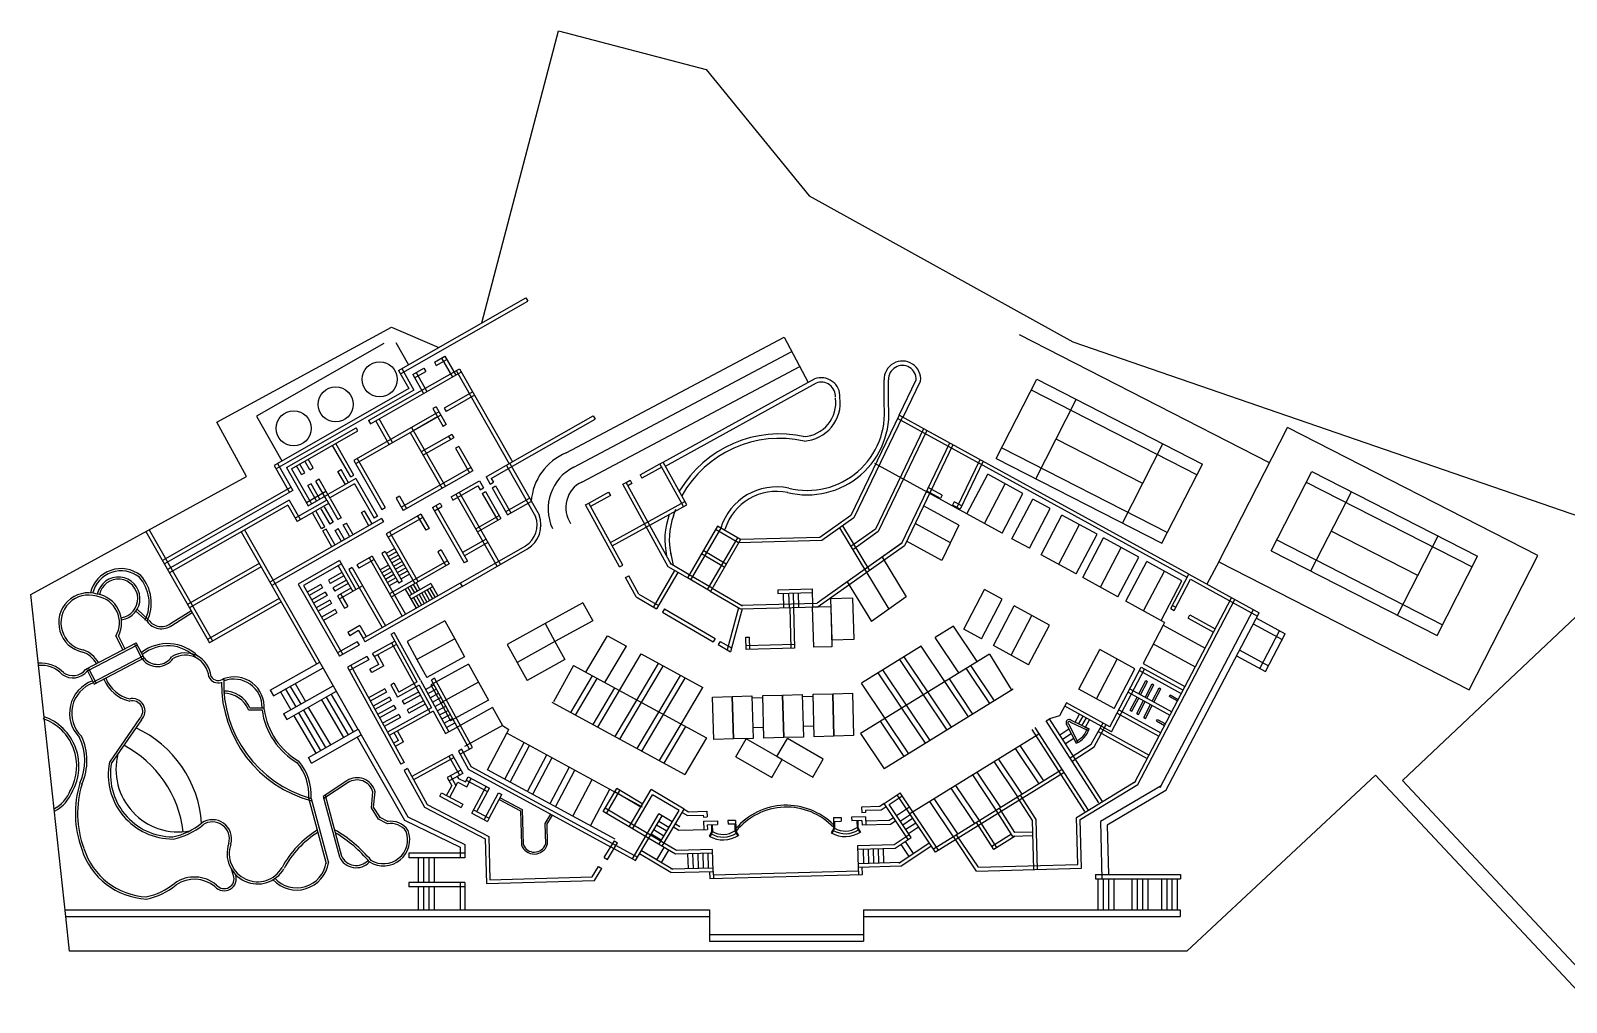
# Model space of a CAD drawing. Extents: x -2888 to 8486, y -2377 to 1555.
# Drawn here: x 1052 to 1744, y 801 to 1239 of the extents above; entities that cross this region are included whole.
import ezdxf

# ---------------------------------------------------------------- set-up
doc = ezdxf.new("R2010")
doc.units = 0
doc.layers.add('MIMIC_SIZE', color=7, linetype='CONTINUOUS')

msp = doc.modelspace()

# ---------------------------------------------------------------- linework, layer by layer
at = {"layer": 'MIMIC_SIZE', "color": 1}
for p, q in [((1254.89, 1107.372), (1289.46, 1239.071)), ((1289.46, 1239.071), (1356.05, 1221.592)), ((1356.05, 1221.592), (1402.466, 1164.664)), ((1402.466, 1164.664), (1521.19, 1098.804)), ((1217.334, 1085.954), (1274.738, 1118.691)), ((1218.178, 1084.473), (1275.583, 1117.21)), ((1274.738, 1118.691), (1275.583, 1117.21)), ((1135.526, 1062.618), (1214.181, 1105.543)), ((1214.181, 1105.543), (1235.467, 1096.295)), ((1292.977, 1048.796), (1391.187, 1100.924)), ((1391.187, 1100.924), (1401.973, 1080.602)), ((1609.879, 1044.334), (1497.147, 1101.983)), ((1210.78, 1098.114), (1153.309, 1065.338)), ((1216.172, 1098.648), (1221.92, 1088.569)), ((1296.353, 1042.435), (1394.563, 1094.563)), ((1521.19, 1098.804), (1800.326, 1002.652)), ((1203.823, 1063.401), (1244.82, 1086.781)), ((1218.815, 1086.798), (1224.313, 1077.156)), ((1223.786, 1084.18), (1228.831, 1087.057)), ((1228.831, 1087.057), (1229.676, 1085.577)), ((1233.496, 1089.718), (1238.237, 1092.422)), ((1233.496, 1089.718), (1234.34, 1088.237)), ((1234.34, 1088.237), (1239.082, 1090.941)), ((1236.757, 1091.577), (1241.644, 1083.008)), ((1238.237, 1092.422), (1243.125, 1083.852)), ((1244.82, 1086.781), (1268.765, 1044.796)), ((1299.939, 1035.679), (1398.149, 1087.807)), ((1204.668, 1061.92), (1245.665, 1085.301)), ((1217.334, 1085.954), (1221.988, 1077.792)), ((1223.786, 1084.18), (1228.673, 1075.611)), ((1224.63, 1082.7), (1229.676, 1085.577)), ((1225.267, 1085.025), (1230.154, 1076.455)), ((1243.34, 1085.937), (1267.284, 1043.951)), ((1336.659, 1044.676), (1404.819, 1082.167)), ((1337.623, 1042.923), (1405.783, 1080.415)), ((1436.204, 1070.324), (1436.204, 1081.708)), ((1438.193, 1070.528), (1438.202, 1081.775)), ((1442.925, 1065.859), (1450.667, 1081.696)), ((1444.721, 1064.981), (1452.633, 1081.163)), ((1486.721, 1046.298), (1504.983, 1082.009)), ((1504.983, 1082.009), (1579.686, 1043.807)), ((1221.988, 1077.792), (1161.323, 1043.195)), ((1224.313, 1077.156), (1162.168, 1041.715)), ((1250.783, 1076.326), (1237.936, 1069)), ((1251.627, 1074.846), (1238.781, 1067.52)), ((1502.509, 1077.171), (1577.212, 1038.969)), ((1504.546, 1037.183), (1522.808, 1072.894)), ((1235.59, 1067.342), (1197.179, 1045.437)), ((1236.435, 1065.862), (1198.023, 1043.956)), ((1234.276, 1069.646), (1232.796, 1068.802)), ((1232.796, 1068.802), (1237.401, 1060.726)), ((1234.276, 1069.646), (1238.882, 1061.571)), ((1237.936, 1069), (1238.781, 1067.52)), ((1442.919, 1065.846), (1421.209, 1020.634)), ((1455.471, 1058.957), (1442.919, 1065.846)), ((1148.892, 1038.127), (1135.526, 1062.618)), ((1153.309, 1065.338), (1164.805, 1045.181)), ((1166.859, 1042.32), (1198.195, 1060.191)), ((1199.039, 1058.71), (1198.195, 1060.191)), ((1203.823, 1063.401), (1204.668, 1061.92)), ((1213.189, 1052.605), (1207.089, 1063.301)), ((1214.669, 1053.449), (1208.569, 1064.145)), ((1223.263, 1060.312), (1238.459, 1033.667)), ((1234.954, 1065.017), (1223.785, 1058.647)), ((1238.882, 1061.571), (1237.401, 1060.726)), ((1238.882, 1061.571), (1237.401, 1060.726)), ((1269.968, 1045.482), (1305.072, 1065.501)), ((1270.812, 1044.001), (1305.917, 1064.021)), ((1305.072, 1065.501), (1305.917, 1064.021)), ((1444.429, 1065.121), (1422.531, 1019.516)), ((1453.961, 1059.683), (1432.251, 1014.47)), ((1455.471, 1058.957), (1433.573, 1013.353)), ((1572.727, 992.695), (1442.192, 1064.333)), ((1573.533, 994.164), (1455.471, 1058.957)), ((1587.078, 999.749), (1618.046, 1060.304)), ((1730.777, 1002.655), (1618.046, 1060.304)), ((1169.184, 1041.684), (1199.039, 1058.71)), ((1195.792, 1037.972), (1187.664, 1052.224)), ((1197.273, 1038.817), (1189.145, 1053.068)), ((1222.627, 1057.987), (1236.978, 1032.823)), ((1241.417, 1057.125), (1227.609, 1049.251)), ((1242.261, 1055.645), (1228.454, 1047.77)), ((1239.936, 1056.281), (1240.781, 1054.8)), ((1241.417, 1057.125), (1242.261, 1055.645)), ((1465.699, 1053.241), (1443.989, 1008.028)), ((1467.21, 1052.515), (1445.312, 1006.911)), ((1552.73, 1035.067), (1513.677, 1055.038)), ((1543.599, 1017.212), (1561.861, 1052.923)), ((1177.394, 1041.214), (1175.177, 1045.102)), ((1178.875, 1042.059), (1176.658, 1045.947)), ((1197.179, 1045.437), (1209.786, 1023.33)), ((1198.66, 1046.281), (1211.267, 1024.175)), ((1244.467, 1051.777), (1242.986, 1050.933)), ((1244.467, 1051.777), (1242.986, 1050.933)), ((1242.986, 1050.933), (1249.305, 1039.853)), ((1244.467, 1051.777), (1250.786, 1040.697)), ((1256.801, 1037.973), (1269.968, 1045.482)), ((1479.337, 1045.756), (1469.005, 1024.24)), ((1480.848, 1045.031), (1470.477, 1023.433)), ((1486.721, 1046.298), (1561.424, 1008.096)), ((1489.195, 1051.136), (1563.898, 1012.934)), ((1051.597, 985.029), (1148.892, 1038.127)), ((1161.323, 1043.195), (1168.282, 1030.993)), ((1162.804, 1044.04), (1169.763, 1031.837)), ((1166.859, 1042.32), (1176.71, 1025.047)), ((1169.184, 1041.684), (1178.19, 1025.892)), ((1173.614, 1039.058), (1171.397, 1042.946)), ((1175.095, 1039.903), (1172.878, 1043.791)), ((1173.614, 1039.058), (1175.095, 1039.903)), ((1177.394, 1041.214), (1178.875, 1042.059)), ((1190.004, 1040.487), (1191.485, 1041.331)), ((1193.386, 1034.558), (1190.004, 1040.487)), ((1194.866, 1035.402), (1191.485, 1041.331)), ((1195.792, 1037.972), (1197.273, 1038.817)), ((1249.941, 1042.178), (1218.656, 1024.336)), ((1250.786, 1040.697), (1219.501, 1022.855)), ((1259.126, 1037.337), (1270.812, 1044.001)), ((1265.968, 1043.2), (1279.127, 1020.126)), ((1267.448, 1044.045), (1280.673, 1020.856)), ((1326.267, 1038.96), (1335.19, 1043.868)), ((1326.267, 1038.96), (1327.075, 1037.491)), ((1335.998, 1042.4), (1327.075, 1037.491)), ((1335.19, 1043.868), (1336.659, 1044.676)), ((1345.769, 1024.635), (1335.19, 1043.868)), ((1347.238, 1025.443), (1336.659, 1044.676)), ((1489.324, 1012.63), (1432.026, 1044.075)), ((1473.498, 1021.315), (1482.871, 1039.192)), ((1498.697, 1030.506), (1482.871, 1039.192)), ((1561.424, 1008.096), (1579.686, 1043.807)), ((1610.672, 1004.756), (1628.934, 1040.467)), ((1628.934, 1040.467), (1703.638, 1002.265)), ((1168.919, 1033.318), (1110.987, 1000.28)), ((1169.763, 1031.837), (1111.831, 998.799)), ((1175.865, 1026.528), (1184.657, 1031.542)), ((1177.925, 1034.94), (1176.444, 1034.096)), ((1180.403, 1027.154), (1176.444, 1034.096)), ((1181.884, 1027.998), (1177.925, 1034.94)), ((1181.542, 1037.003), (1180.062, 1036.159)), ((1185.018, 1027.467), (1180.062, 1036.159)), ((1186.499, 1028.312), (1181.542, 1037.003)), ((1198.151, 1037.276), (1185.501, 1030.061)), ((1197.515, 1034.951), (1186.346, 1028.581)), ((1197.515, 1034.951), (1206.355, 1019.45)), ((1198.151, 1037.276), (1207.835, 1020.295)), ((1241.022, 1028.974), (1253.796, 1036.259)), ((1241.866, 1027.493), (1253.16, 1033.934)), ((1253.16, 1033.934), (1254.127, 1032.24)), ((1253.796, 1036.259), (1255.607, 1033.084)), ((1254.127, 1032.24), (1255.607, 1033.084)), ((1255.11, 1030.516), (1256.59, 1031.36)), ((1256.59, 1031.36), (1263.525, 1019.201)), ((1256.801, 1037.973), (1258.612, 1034.798)), ((1258.612, 1034.798), (1260.093, 1035.642)), ((1259.126, 1037.337), (1260.093, 1035.642)), ((1259.595, 1033.074), (1261.076, 1033.918)), ((1259.595, 1033.074), (1266.53, 1020.915)), ((1261.076, 1033.918), (1268.01, 1021.759)), ((1303.089, 1026.211), (1312.012, 1031.119)), ((1312.012, 1031.119), (1312.82, 1029.65)), ((1318.469, 1034.67), (1319.937, 1035.478)), ((1338.912, 997.504), (1318.469, 1034.67)), ((1319.937, 1035.478), (1321.737, 1036.468)), ((1340.38, 998.312), (1319.937, 1035.478)), ((1322.544, 1034.999), (1320.745, 1034.01)), ((1321.737, 1036.468), (1322.544, 1034.999)), ((1461.558, 1028.328), (1455.368, 1031.725)), ((1462.284, 1029.841), (1456.094, 1033.238)), ((1481.411, 1016.972), (1490.784, 1034.849)), ((1626.46, 1035.629), (1701.164, 997.427)), ((1628.498, 995.64), (1646.759, 1031.351)), ((1168.085, 1027.596), (1113.245, 996.321)), ((1167.448, 1025.271), (1114.089, 994.841)), ((1167.448, 1025.271), (1171.66, 1017.887)), ((1168.085, 1027.596), (1173.14, 1018.731)), ((1185.018, 1027.467), (1170.815, 1019.367)), ((1185.863, 1025.987), (1171.66, 1017.887)), ((1176.71, 1025.047), (1185.501, 1030.061)), ((1183.879, 1024.499), (1187.838, 1017.558)), ((1185.018, 1027.467), (1189.975, 1018.776)), ((1186.499, 1028.312), (1191.456, 1019.62)), ((1217.761, 1029.347), (1216.28, 1028.503)), ((1217.761, 1029.347), (1216.28, 1028.503)), ((1216.28, 1028.503), (1219.501, 1022.855)), ((1217.761, 1029.347), (1220.981, 1023.7)), ((1232.685, 1024.22), (1236.07, 1026.15)), ((1232.685, 1024.22), (1246.917, 999.265)), ((1233.53, 1022.739), (1236.915, 1024.669)), ((1234.166, 1025.064), (1248.397, 1000.11)), ((1236.07, 1026.15), (1236.915, 1024.669)), ((1241.022, 1028.974), (1241.866, 1027.493)), ((1243.243, 1030.241), (1261.801, 997.7)), ((1244.724, 1031.085), (1263.282, 998.545)), ((1255.11, 1030.516), (1262.044, 1018.357)), ((1265.685, 1022.395), (1276.332, 1028.467)), ((1266.53, 1020.915), (1277.177, 1026.987)), ((1301.621, 1025.403), (1303.089, 1026.211)), ((1316.991, 997.46), (1301.621, 1025.403)), ((1318.459, 998.267), (1303.089, 1026.211)), ((1312.82, 1029.65), (1303.897, 1024.742)), ((1312.86, 1008.446), (1346.43, 1026.911)), ((1313.668, 1006.978), (1347.238, 1025.443)), ((1469.925, 1016.257), (1453.997, 1024.999)), ((1462.284, 1029.841), (1461.558, 1028.328)), ((1467.736, 1026.849), (1467.01, 1025.336)), ((1470.477, 1023.433), (1467.01, 1025.336)), ((1471.203, 1024.946), (1467.736, 1026.849)), ((1489.324, 1012.63), (1498.697, 1030.506)), ((1493.81, 1010.168), (1503.183, 1028.044)), ((1511.096, 1023.702), (1503.183, 1028.044)), ((1209.686, 1019.22), (1159.368, 990.524)), ((1210.53, 1017.74), (1160.212, 989.044)), ((1182.664, 1014.607), (1178.705, 1021.548)), ((1184.145, 1015.451), (1180.186, 1022.393)), ((1182.399, 1023.655), (1186.358, 1016.713)), ((1187.838, 1017.558), (1186.358, 1016.713)), ((1191.456, 1019.62), (1189.975, 1018.776)), ((1200.605, 1021.899), (1202.085, 1022.743)), ((1203.986, 1015.97), (1200.605, 1021.899)), ((1205.467, 1016.814), (1202.085, 1022.743)), ((1207.835, 1020.295), (1206.355, 1019.45)), ((1209.686, 1019.22), (1210.53, 1017.74)), ((1209.786, 1023.33), (1211.267, 1024.175)), ((1227.427, 1021.221), (1211.86, 1012.343)), ((1228.271, 1019.74), (1212.704, 1010.862)), ((1225.946, 1020.376), (1229.621, 1013.934)), ((1227.427, 1021.221), (1231.101, 1014.778)), ((1252.127, 1014.663), (1262.68, 1020.682)), ((1252.972, 1013.183), (1263.525, 1019.201)), ((1341.271, 1020.444), (1342.355, 1023.429)), ((1421.209, 1020.634), (1407.217, 1010.744)), ((1422.531, 1019.516), (1408.184, 1009.376)), ((1501.723, 1005.825), (1511.096, 1023.702)), ((1506.949, 1002.957), (1516.323, 1020.833)), ((1532.149, 1012.148), (1516.323, 1020.833)), ((1103.523, 1013.367), (1132.097, 963.264)), ((1105.02, 1014.184), (1133.578, 964.108)), ((1146.398, 1013.266), (1180.331, 953.766)), ((1147.879, 1014.111), (1199.241, 924.049)), ((1184.145, 1015.451), (1182.664, 1014.607)), ((1184.689, 1014.497), (1183.208, 1013.652)), ((1187.31, 1006.459), (1183.208, 1013.652)), ((1188.791, 1007.304), (1184.689, 1014.497)), ((1188.739, 1013.894), (1190.219, 1014.738)), ((1191.588, 1008.899), (1188.739, 1013.894)), ((1193.068, 1009.743), (1190.219, 1014.738)), ((1192.473, 1016.37), (1193.953, 1017.214)), ((1195.321, 1011.375), (1192.473, 1016.37)), ((1196.802, 1012.219), (1193.953, 1017.214)), ((1211.86, 1012.343), (1224.657, 989.903)), ((1213.34, 1013.187), (1226.138, 990.747)), ((1231.101, 1014.778), (1229.621, 1013.934)), ((1281.519, 1015.932), (1281.549, 1015.88)), ((1361.114, 1015.807), (1347.524, 992.486)), ((1362.562, 1014.964), (1348.972, 991.642)), ((1370.047, 1010.602), (1356.457, 987.28)), ((1370.603, 1008.338), (1360.27, 1014.359)), ((1371.495, 1009.758), (1361.114, 1015.807)), ((1407.217, 1010.744), (1371.495, 1009.758)), ((1416.023, 1015.057), (1428.291, 994.88)), ((1417.455, 1015.928), (1429.663, 995.85)), ((1432.251, 1014.47), (1421.15, 1006.624)), ((1433.573, 1013.353), (1422.023, 1005.189)), ((1466.092, 1008.274), (1450.164, 1017.016)), ((1469.925, 1016.257), (1462.258, 1000.291)), ((1514.862, 998.614), (1524.236, 1016.491)), ((1522.775, 994.271), (1532.149, 1012.148)), ((1525.724, 992.653), (1535.097, 1010.53)), ((1550.923, 1001.844), (1535.097, 1010.53)), ((1676.681, 993.525), (1637.628, 1013.496)), ((1667.55, 975.669), (1685.812, 1011.38)), ((1211.304, 1004.332), (1209.823, 1003.487)), ((1209.823, 1003.487), (1217.448, 990.118)), ((1211.304, 1004.332), (1218.928, 990.963)), ((1215.656, 1005.687), (1211.789, 1003.482)), ((1216.479, 1004.244), (1212.612, 1002.038)), ((1236.598, 1005.14), (1235.117, 1004.296)), ((1235.117, 1004.296), (1238.744, 997.936)), ((1236.598, 1005.14), (1240.225, 998.781)), ((1245.14, 990.161), (1274.68, 1007.007)), ((1245.985, 988.68), (1275.554, 1005.544)), ((1256.782, 1009.942), (1246.224, 1003.921)), ((1257.626, 1008.461), (1247.068, 1002.44)), ((1339.878, 1004.031), (1341.188, 998.117)), ((1365.067, 998.728), (1354.686, 1004.777)), ((1371.495, 1009.758), (1357.905, 986.437)), ((1408.184, 1009.376), (1370.603, 1008.338)), ((1444.344, 1008.279), (1405.976, 981.159)), ((1445.312, 1006.911), (1406.529, 979.498)), ((1443.989, 1008.028), (1428.79, 997.285)), ((1462.258, 1000.291), (1446.33, 1009.032)), ((1501.723, 1005.825), (1493.81, 1010.168)), ((1533.637, 988.31), (1543.01, 1006.187)), ((1610.672, 1004.756), (1685.376, 966.554)), ((1613.146, 1009.594), (1687.85, 971.392)), ((1154.559, 998.957), (1122.25, 980.531)), ((1155.404, 997.476), (1123.094, 979.05)), ((1190.75, 1000.304), (1172.194, 989.721)), ((1191.594, 998.824), (1174.519, 989.085)), ((1190.114, 997.979), (1196.7, 986.43)), ((1190.75, 1000.304), (1198.181, 987.275)), ((1196.495, 997.161), (1195.014, 996.316)), ((1196.495, 997.161), (1211.446, 970.945)), ((1205.544, 1002.322), (1198.601, 998.362)), ((1198.601, 998.362), (1199.445, 996.881)), ((1206.389, 1000.841), (1199.445, 996.881)), ((1204.064, 1001.477), (1219.015, 975.261)), ((1205.544, 1002.322), (1220.495, 976.106)), ((1212.778, 998.307), (1209.047, 996.18)), ((1213.601, 996.864), (1209.87, 994.736)), ((1239.38, 1000.261), (1213.254, 985.362)), ((1217.302, 1002.8), (1213.435, 1000.595)), ((1240.225, 998.781), (1214.099, 983.881)), ((1218.125, 1001.357), (1214.258, 999.152)), ((1218.948, 999.913), (1215.081, 997.708)), ((1219.772, 998.47), (1215.905, 996.265)), ((1220.595, 997.026), (1216.728, 994.821)), ((1248.397, 1000.11), (1246.917, 999.265)), ((1316.991, 997.46), (1318.459, 998.267)), ((1347.524, 992.486), (1338.912, 997.504)), ((1348.368, 993.934), (1339.756, 998.952)), ((1364.175, 997.308), (1353.843, 1003.329)), ((1435.308, 1001.892), (1446.198, 983.982)), ((1522.775, 994.271), (1506.949, 1002.957)), ((1541.55, 983.968), (1550.923, 1001.844)), ((1545.197, 981.966), (1554.57, 999.843)), ((1570.396, 991.157), (1554.57, 999.843)), ((1587.078, 999.749), (1581.588, 989.744)), ((1587.078, 999.749), (1699.81, 942.1)), ((1776.573, 1002.129), (1669.77, 901.164)), ((1685.376, 966.554), (1703.638, 1002.265)), ((1699.81, 942.1), (1730.777, 1002.655)), ((1172.194, 989.721), (1190.751, 957.181)), ((1191.832, 994.967), (1185.767, 991.508)), ((1185.767, 991.508), (1186.611, 990.028)), ((1192.676, 993.487), (1186.611, 990.028)), ((1193.838, 991.449), (1187.773, 987.99)), ((1194.682, 989.968), (1188.618, 986.51)), ((1195.014, 996.316), (1209.965, 970.101)), ((1245.14, 990.161), (1201.349, 965.187)), ((1214.424, 995.42), (1210.694, 993.293)), ((1215.247, 993.977), (1211.517, 991.849)), ((1216.07, 992.533), (1212.34, 990.406)), ((1216.894, 991.09), (1213.163, 988.962)), ((1218.928, 990.963), (1217.448, 990.118)), ((1221.418, 995.583), (1217.551, 993.378)), ((1222.241, 994.139), (1218.374, 991.934)), ((1231.882, 989.93), (1222.112, 984.358)), ((1225.235, 990.232), (1226.997, 987.144)), ((1231.882, 989.93), (1235.036, 984.399)), ((1245.14, 990.161), (1245.985, 988.68)), ((1319.625, 992.671), (1321.093, 993.479)), ((1324.383, 984.02), (1319.625, 992.671)), ((1325.628, 985.234), (1321.093, 993.479)), ((1341.77, 995.839), (1332.221, 979.452)), ((1343.218, 994.995), (1333.669, 978.609)), ((1357.857, 986.465), (1347.524, 992.486)), ((1358.749, 987.885), (1348.368, 993.934)), ((1419.606, 990.794), (1430.497, 972.883)), ((1427.457, 996.343), (1438.347, 978.433)), ((1541.55, 983.968), (1525.724, 992.653)), ((1553.11, 977.623), (1562.483, 995.5)), ((1561.023, 973.281), (1570.396, 991.157)), ((1565.396, 978.645), (1573.533, 994.164)), ((1566.865, 977.838), (1574.224, 991.873)), ((1573.533, 994.164), (1605.195, 976.788)), ((1574.224, 991.873), (1604.416, 975.303)), ((1067.433, 839.882), (1051.597, 985.029)), ((1163.562, 983.17), (1131.253, 964.744)), ((1174.519, 989.085), (1192.232, 958.025)), ((1182.301, 989.532), (1176.236, 986.073)), ((1183.145, 988.051), (1177.081, 984.593)), ((1184.307, 986.014), (1178.243, 982.555)), ((1185.152, 984.533), (1179.087, 981.074)), ((1182.301, 989.532), (1183.145, 988.051)), ((1184.307, 986.014), (1185.152, 984.533)), ((1187.773, 987.99), (1188.618, 986.51)), ((1195.856, 987.911), (1189.791, 984.452)), ((1189.791, 984.452), (1192.997, 978.83)), ((1201.156, 988.972), (1190.635, 982.972)), ((1191.272, 985.297), (1194.478, 979.674)), ((1245.985, 988.68), (1202.193, 963.706)), ((1220.35, 987.446), (1225.266, 978.827)), ((1221.571, 988.143), (1223.333, 985.054)), ((1222.793, 988.839), (1224.554, 985.751)), ((1232.726, 988.449), (1222.956, 982.877)), ((1224.014, 989.536), (1225.775, 986.447)), ((1224.177, 983.574), (1226.487, 979.523)), ((1225.399, 984.27), (1227.709, 980.22)), ((1226.62, 984.967), (1228.93, 980.916)), ((1227.841, 985.663), (1230.151, 981.613)), ((1229.063, 986.36), (1231.372, 982.309)), ((1230.284, 987.056), (1232.594, 983.006)), ((1231.505, 987.753), (1233.815, 983.702)), ((1324.383, 984.02), (1333.669, 978.609)), ((1325.628, 985.234), (1334.513, 980.057)), ((1357.857, 986.465), (1371.474, 978.53)), ((1358.701, 987.913), (1372.317, 979.978)), ((1388.293, 987.153), (1403.762, 987.58)), ((1388.293, 987.153), (1388.34, 985.478)), ((1388.34, 985.478), (1403.809, 985.905)), ((1390.675, 985.542), (1390.854, 979.065)), ((1393.151, 985.611), (1393.33, 979.133)), ((1395.151, 985.666), (1395.33, 979.188)), ((1397.389, 985.728), (1397.568, 979.25)), ((1403.762, 987.58), (1403.987, 979.427)), ((1446.198, 983.982), (1430.497, 972.883)), ((1472.134, 969.322), (1481.507, 987.199)), ((1480.047, 964.979), (1489.42, 982.856)), ((1489.42, 982.856), (1481.507, 987.199)), ((1549.048, 900.19), (1592.768, 983.572)), ((1550.533, 899.411), (1594.252, 982.793)), ((1099.035, 977.544), (1104.005, 972.933)), ((1099.715, 978.277), (1104.685, 973.666)), ((1114.599, 971.952), (1123.803, 977.722)), ((1115.131, 971.104), (1124.335, 976.875)), ((1164.406, 981.69), (1132.097, 963.264)), ((1186.325, 982.476), (1180.26, 979.017)), ((1187.17, 980.995), (1181.105, 977.536)), ((1188.757, 978.212), (1182.692, 974.753)), ((1189.601, 976.731), (1183.536, 973.272)), ((1186.325, 982.476), (1187.17, 980.995)), ((1188.757, 978.212), (1189.601, 976.731)), ((1192.997, 978.83), (1194.478, 979.674)), ((1300.424, 981.231), (1283.393, 971.879)), ((1300.424, 981.231), (1304.875, 973.125)), ((1337.149, 978.52), (1336.305, 977.072)), ((1336.305, 977.072), (1359.175, 963.746)), ((1337.149, 978.52), (1360.019, 965.194)), ((1370.559, 979.063), (1365.411, 960.112)), ((1372.177, 978.624), (1366.911, 959.238)), ((1371.427, 980.205), (1405.976, 981.159)), ((1371.474, 978.53), (1406.529, 979.498)), ((1393.654, 979.142), (1394.162, 960.758)), ((1395.33, 979.188), (1395.837, 960.804)), ((1485.475, 962), (1494.848, 979.877)), ((1510.674, 971.192), (1494.848, 979.877)), ((1562.561, 972.437), (1545.197, 981.966)), ((1560.606, 898.065), (1602.623, 978.199)), ((1563.204, 896.703), (1605.195, 976.788)), ((1565.396, 978.645), (1566.865, 977.838)), ((1566.174, 980.129), (1567.644, 979.323)), ((1573.183, 974.371), (1573.961, 975.856)), ((1573.961, 975.856), (1585.452, 969.55)), ((1199.967, 971.05), (1194.497, 967.93)), ((1199.967, 971.05), (1202.83, 966.031)), ((1238.211, 973.216), (1221.181, 963.863)), ((1238.211, 973.216), (1242.663, 965.109)), ((1283.393, 971.879), (1266.363, 962.527)), ((1283.393, 971.879), (1287.845, 963.773)), ((1283.393, 971.879), (1287.845, 963.773)), ((1304.875, 973.125), (1287.845, 963.773)), ((1467.516, 970.73), (1459.26, 965.631)), ((1478.17, 954.825), (1467.516, 970.73)), ((1480.047, 964.979), (1472.134, 969.322)), ((1493.388, 957.658), (1502.761, 975.534)), ((1501.301, 953.315), (1510.674, 971.192)), ((1561.93, 971.209), (1552.875, 953.94)), ((1562.561, 972.437), (1561.93, 971.209)), ((1561.93, 971.209), (1580.843, 960.829)), ((1573.183, 974.371), (1584.645, 968.08)), ((1602.544, 971.853), (1615.627, 964.674)), ((1603.955, 974.425), (1616.989, 967.272)), ((1076.665, 951.451), (1099.187, 963.243)), ((1077.129, 950.565), (1099.651, 962.357)), ((1089.973, 966.294), (1093.088, 960.05)), ((1091.101, 966.273), (1093.974, 960.514)), ((1101.85, 956.001), (1098.302, 962.779)), ((1102.736, 956.465), (1099.187, 963.243)), ((1198.772, 963.717), (1189.907, 958.662)), ((1199.616, 962.237), (1190.751, 957.181)), ((1194.497, 967.93), (1195.341, 966.449)), ((1199.331, 968.725), (1195.341, 966.449)), ((1198.772, 963.717), (1199.616, 962.237)), ((1199.331, 968.725), (1201.349, 965.187)), ((1201.349, 965.187), (1202.193, 963.706)), ((1215.708, 963.988), (1205.69, 958.486)), ((1216.515, 962.519), (1206.497, 957.017)), ((1213.978, 967.139), (1215.447, 967.946)), ((1225.802, 945.606), (1213.978, 967.139)), ((1214.239, 963.181), (1231.57, 931.622)), ((1227.271, 946.413), (1215.447, 967.946)), ((1221.181, 963.863), (1225.633, 955.757)), ((1242.663, 965.109), (1225.633, 955.757)), ((1242.663, 965.109), (1247.115, 957.002)), ((1266.363, 962.527), (1270.815, 954.421)), ((1287.845, 963.773), (1270.815, 954.421)), ((1287.845, 963.773), (1292.297, 955.666)), ((1301.788, 949.957), (1311.548, 966.425)), ((1311.548, 966.425), (1320.073, 961.789)), ((1360.019, 965.194), (1359.175, 963.746)), ((1362.277, 963.878), (1361.433, 962.43)), ((1361.433, 962.43), (1366.911, 959.238)), ((1362.277, 963.878), (1367.366, 960.913)), ((1373.826, 965.816), (1375.501, 965.862)), ((1373.981, 960.201), (1373.826, 965.816)), ((1395.791, 962.479), (1373.935, 961.876)), ((1375.656, 960.247), (1375.501, 965.862)), ((1469.913, 949.727), (1459.26, 965.631)), ((1501.301, 953.315), (1485.475, 962)), ((1557.502, 962.763), (1576.415, 952.383)), ((1605.498, 951.672), (1614.417, 968.683)), ((1608.07, 950.261), (1616.989, 967.272)), ((1079.75, 945.559), (1102.272, 957.351)), ((1080.214, 944.673), (1102.736, 956.465)), ((1203.134, 957.082), (1194.338, 952.252)), ((1203.94, 955.613), (1195.145, 950.783)), ((1203.134, 957.082), (1203.94, 955.613)), ((1206.497, 957.017), (1205.69, 958.486)), ((1208.425, 953.507), (1206.497, 957.017)), ((1210.701, 952.845), (1207.966, 957.824)), ((1225.633, 955.757), (1230.084, 947.65)), ((1247.115, 957.002), (1230.084, 947.65)), ((1292.297, 955.666), (1275.267, 946.314)), ((1310.312, 945.322), (1320.073, 961.789)), ((1316.874, 941.754), (1326.634, 958.222)), ((1326.634, 958.222), (1354.463, 943.09)), ((1395.837, 960.804), (1373.981, 960.201)), ((1483.633, 958.199), (1425.52, 922.312)), ((1452.905, 961.707), (1425.954, 945.063)), ((1453.898, 939.837), (1443.245, 955.741)), ((1455.928, 941.09), (1445.274, 956.994)), ((1463.559, 945.803), (1452.905, 961.707)), ((1483.633, 958.199), (1493.468, 942.273)), ((1523.979, 942.337), (1533.352, 960.214)), ((1531.892, 937.994), (1541.265, 955.871)), ((1549.178, 951.528), (1533.352, 960.214)), ((1595.036, 957.414), (1608.07, 950.261)), ((1596.447, 959.985), (1609.432, 952.859)), ((1076.352, 951.195), (1076.665, 951.451)), ((1076.665, 951.451), (1080.214, 944.673)), ((1077.551, 951.915), (1081.1, 945.137)), ((1159.508, 941.848), (1181.835, 954.57)), ((1160.968, 939.284), (1183.329, 952.025)), ((1194.338, 952.252), (1218.359, 908.51)), ((1195.807, 953.059), (1219.828, 909.316)), ((1208.425, 953.507), (1204.466, 951.333)), ((1205.273, 949.864), (1204.466, 951.333)), ((1210.701, 952.845), (1205.273, 949.864)), ((1248.966, 953.632), (1231.936, 944.279)), ((1248.966, 953.632), (1253.417, 945.525)), ((1270.815, 954.421), (1275.267, 946.314)), ((1296.146, 953.024), (1287.204, 936.579)), ((1295.044, 931.849), (1304.804, 948.317)), ((1296.146, 953.024), (1356.15, 920.398)), ((1324.753, 937.47), (1334.513, 953.937)), ((1326.849, 936.33), (1336.609, 952.798)), ((1334.728, 932.046), (1344.488, 948.514)), ((1444.238, 933.871), (1433.584, 949.776)), ((1446.268, 935.125), (1435.614, 951.029)), ((1483.873, 935.864), (1473.219, 951.768)), ((1485.902, 937.117), (1475.248, 953.022)), ((1537.979, 925.461), (1552.023, 952.245)), ((1538.67, 923.17), (1553.492, 951.439)), ((1539.805, 933.651), (1549.178, 951.528)), ((1551.244, 950.761), (1570.13, 940.396)), ((1552.023, 952.245), (1570.936, 941.865)), ((1552.875, 953.94), (1571.788, 943.56)), ((1159.508, 941.848), (1160.968, 939.284)), ((1165.571, 931.207), (1187.898, 943.929)), ((1166.378, 942.366), (1171.092, 934.353)), ((1167.031, 928.643), (1189.166, 941.255)), ((1168.574, 943.618), (1173.289, 935.605)), ((1170.771, 944.869), (1175.485, 936.856)), ((1211.165, 942.458), (1203.838, 938.434)), ((1211.165, 942.458), (1211.971, 940.989)), ((1213.827, 944.372), (1215.296, 945.179)), ((1213.827, 944.372), (1216.888, 938.799)), ((1215.296, 945.179), (1217.55, 941.074)), ((1226.609, 944.137), (1216.888, 938.799)), ((1225.802, 945.606), (1217.55, 941.074)), ((1226.609, 944.137), (1232.232, 933.897)), ((1227.271, 946.413), (1234.508, 933.235)), ((1229.543, 942.276), (1233.326, 944.354)), ((1230.599, 940.353), (1234.383, 942.431)), ((1231.936, 944.279), (1236.387, 936.173)), ((1233.628, 947.287), (1232.159, 946.48)), ((1249.28, 915.303), (1232.159, 946.48)), ((1250.749, 916.11), (1233.628, 947.287)), ((1253.417, 945.525), (1236.387, 936.173)), ((1253.417, 945.525), (1257.869, 937.418)), ((1297.139, 930.71), (1306.899, 947.178)), ((1305.018, 926.426), (1314.778, 942.893)), ((1307.114, 925.286), (1316.874, 941.754)), ((1336.823, 930.907), (1346.583, 947.374)), ((1344.702, 926.622), (1354.463, 943.09)), ((1436.607, 929.159), (1425.954, 945.063)), ((1494.287, 942.295), (1436.174, 906.408)), ((1474.212, 929.899), (1463.559, 945.803)), ((1476.242, 931.152), (1465.588, 947.056)), ((1539.805, 933.651), (1523.979, 942.337)), ((1546.911, 942.495), (1565.824, 932.116)), ((1550.989, 940.257), (1554.145, 946.276)), ((1551.724, 939.854), (1554.88, 945.873)), ((1553.879, 938.671), (1557.035, 944.69)), ((1554.145, 946.276), (1554.88, 945.873)), ((1554.614, 938.268), (1557.77, 944.287)), ((1557.031, 936.942), (1560.187, 942.961)), ((1557.035, 944.69), (1557.77, 944.287)), ((1557.765, 936.538), (1560.921, 942.558)), ((1560.187, 942.961), (1560.921, 942.558)), ((1164.181, 941.115), (1168.896, 933.102)), ((1182.576, 937.5), (1192.52, 920.6)), ((1184.773, 938.752), (1194.716, 921.852)), ((1186.969, 940.003), (1196.913, 923.103)), ((1211.971, 940.989), (1204.645, 936.965)), ((1213.228, 938.701), (1205.901, 934.677)), ((1214.035, 937.232), (1206.708, 933.208)), ((1215.283, 934.959), (1207.956, 930.935)), ((1213.228, 938.701), (1214.035, 937.232)), ((1215.283, 934.959), (1216.09, 933.49)), ((1226.388, 941.057), (1219.062, 937.034)), ((1219.062, 937.034), (1219.868, 935.565)), ((1227.195, 939.588), (1219.868, 935.565)), ((1228.568, 937.089), (1221.241, 933.065)), ((1229.374, 935.62), (1222.047, 931.596)), ((1231.655, 938.43), (1235.439, 940.508)), ((1232.711, 936.507), (1236.495, 938.585)), ((1233.767, 934.584), (1237.551, 936.661)), ((1234.823, 932.66), (1238.607, 934.738)), ((1236.387, 936.173), (1240.839, 928.066)), ((1257.869, 937.418), (1240.839, 928.066)), ((1286.386, 936.557), (1346.39, 903.93)), ((1314.993, 921.002), (1324.753, 937.47)), ((1317.088, 919.863), (1326.849, 936.33)), ((1376.66, 938.42), (1381.553, 938.555)), ((1399.296, 939.045), (1404.189, 939.18)), ((1456.921, 919.221), (1446.268, 935.125)), ((1464.552, 923.933), (1453.898, 939.837)), ((1466.581, 925.186), (1455.928, 941.09)), ((1518.397, 936.208), (1516.588, 932.913)), ((1538.67, 923.17), (1517.59, 934.739)), ((1537.979, 925.461), (1518.397, 936.208)), ((1546.132, 941.011), (1565.018, 930.646)), ((1547.139, 932.915), (1550.211, 938.773)), ((1547.874, 932.512), (1550.946, 938.369)), ((1550.029, 931.329), (1553.101, 937.187)), ((1550.764, 930.926), (1553.835, 936.783)), ((1553.181, 929.599), (1556.252, 935.457)), ((1553.916, 929.196), (1556.987, 935.054)), ((1564.742, 939.022), (1565.131, 939.764)), ((1564.742, 939.022), (1568.366, 937.033)), ((1565.131, 939.764), (1568.755, 937.775)), ((1100.662, 929.113), (1087.029, 909.404)), ((1101.484, 928.544), (1087.851, 908.835)), ((1149.737, 932.981), (1155.855, 932.981)), ((1150.394, 933.981), (1156.88, 933.981)), ((1165.571, 931.207), (1167.031, 928.643)), ((1170.12, 930.403), (1180.063, 913.502)), ((1172.316, 931.654), (1182.26, 914.754)), ((1174.513, 932.906), (1184.456, 916.006)), ((1176.709, 934.157), (1186.653, 917.257)), ((1216.09, 933.49), (1208.763, 929.466)), ((1217.462, 930.99), (1210.135, 926.967)), ((1218.269, 929.521), (1210.942, 925.498)), ((1232.232, 933.897), (1212.331, 922.969)), ((1233.039, 932.428), (1213.138, 921.5)), ((1217.462, 930.99), (1218.269, 929.521)), ((1221.241, 933.065), (1222.047, 931.596)), ((1233.039, 932.428), (1238.575, 922.347)), ((1234.508, 933.235), (1240.044, 923.154)), ((1235.879, 930.737), (1239.663, 932.815)), ((1236.876, 928.923), (1240.659, 931.001)), ((1237.932, 927), (1241.715, 929.078)), ((1259.72, 934.048), (1242.69, 924.695)), ((1259.72, 934.048), (1264.172, 925.941)), ((1324.968, 915.579), (1334.728, 932.046)), ((1327.063, 914.439), (1336.823, 930.907)), ((1445.231, 912.002), (1434.578, 927.906)), ((1447.261, 913.255), (1436.607, 929.159)), ((1454.892, 917.967), (1444.238, 933.871)), ((1509.229, 928.111), (1510.667, 928.973)), ((1532.976, 891.163), (1509.229, 928.111)), ((1515.172, 930.332), (1510.667, 928.973)), ((1534.639, 891.677), (1510.667, 928.973)), ((1516.588, 932.913), (1515.172, 930.332)), ((1520.209, 927.499), (1528.195, 923.705)), ((1520.756, 928.167), (1528.554, 924.462)), ((1522.307, 927.43), (1524.298, 931.058)), ((1523.86, 926.577), (1525.851, 930.205)), ((1525.339, 925.766), (1527.33, 929.394)), ((1526.763, 924.984), (1528.754, 928.612)), ((1541.157, 931.523), (1560.043, 921.158)), ((1541.936, 933.007), (1560.849, 922.628)), ((1547.139, 932.915), (1547.874, 932.512)), ((1550.029, 931.329), (1550.764, 930.926)), ((1553.181, 929.599), (1553.916, 929.196)), ((1558.975, 928.024), (1559.364, 928.766)), ((1558.975, 928.024), (1562.599, 926.034)), ((1559.364, 928.766), (1562.989, 926.777)), ((1176.738, 911.608), (1199.109, 924.355)), ((1178.199, 909.044), (1200.526, 921.766)), ((1198.788, 920.775), (1220.098, 883.375)), ((1199.109, 924.355), (1200.57, 921.791)), ((1200.526, 921.766), (1221.53, 884.902)), ((1217.304, 919.219), (1215.376, 922.729)), ((1219.58, 918.556), (1216.845, 923.536)), ((1238.575, 922.347), (1243.828, 925.232)), ((1238.988, 925.077), (1242.772, 927.155)), ((1264.172, 925.941), (1247.142, 916.589)), ((1257.438, 906.034), (1266.129, 922.514)), ((1264.172, 925.941), (1267, 924.166)), ((1266.129, 922.514), (1267, 924.166)), ((1327.339, 889.232), (1266.129, 922.514)), ((1334.942, 910.155), (1344.702, 926.622)), ((1337.038, 909.015), (1346.798, 925.483)), ((1356.15, 920.398), (1346.39, 903.93)), ((1377.028, 925.083), (1381.921, 925.218)), ((1399.665, 925.708), (1404.557, 925.843)), ((1425.52, 922.312), (1436.174, 906.408)), ((1505.844, 922.09), (1447.73, 886.203)), ((1526.644, 887.299), (1502.896, 924.247)), ((1528.306, 887.813), (1504.335, 925.109)), ((1519.503, 924.302), (1515.375, 921.649)), ((1520.54, 922.277), (1516.599, 919.744)), ((1518.532, 926.198), (1522.719, 918.025)), ((1519.219, 926.693), (1523.464, 918.407)), ((1529.568, 917.536), (1534.857, 927.175)), ((1530.833, 916.359), (1536.327, 926.368)), ((1532.712, 923.308), (1554.811, 911.18)), ((1533.519, 924.777), (1555.617, 912.649)), ((1217.304, 919.219), (1215.065, 917.989)), ((1219.58, 918.556), (1215.872, 916.52)), ((1245.943, 915.383), (1244.313, 914.488)), ((1244.313, 914.488), (1248.911, 906.115)), ((1246.749, 913.914), (1245.12, 913.019)), ((1245.782, 915.295), (1250.144, 907.352)), ((1246.749, 913.914), (1250.749, 916.11)), ((1265.227, 901.799), (1273.918, 918.28)), ((1267.654, 900.479), (1276.345, 916.96)), ((1369.412, 911.941), (1374.095, 920.048)), ((1390.229, 910.729), (1374.095, 920.048)), ((1387.895, 912.077), (1392.578, 920.184)), ((1408.712, 910.865), (1392.578, 920.184)), ((1506.083, 899.755), (1495.429, 915.659)), ((1508.112, 901.008), (1497.459, 916.912)), ((1521.623, 920.162), (1517.877, 917.755)), ((1520.005, 911.344), (1529.568, 917.536)), ((1520.916, 909.938), (1530.833, 916.359)), ((1178.199, 909.044), (1176.738, 911.608)), ((1219.828, 909.316), (1218.359, 908.51)), ((1241.561, 912.977), (1223.319, 902.959)), ((1242.368, 911.508), (1224.126, 901.49)), ((1240.092, 912.17), (1244.799, 903.599)), ((1241.561, 912.977), (1246.268, 904.405)), ((1313.873, 872.7), (1250.144, 907.352)), ((1275.443, 896.244), (1284.134, 912.725)), ((1277.939, 895.055), (1286.63, 911.536)), ((1285.728, 890.82), (1294.419, 907.301)), ((1369.412, 911.941), (1385.547, 902.622)), ((1385.547, 902.622), (1390.229, 910.729)), ((1387.895, 912.077), (1404.03, 902.758)), ((1404.03, 902.758), (1408.712, 910.865)), ((1496.423, 893.789), (1485.769, 909.693)), ((1498.452, 895.042), (1487.799, 910.946)), ((1194.066, 901.079), (1183.424, 894.05)), ((1194.617, 900.244), (1183.698, 893.032)), ((1221.35, 906.544), (1219.881, 905.738)), ((1219.881, 905.738), (1229, 889.134)), ((1221.35, 906.544), (1230.223, 890.387)), ((1245.462, 905.874), (1239.334, 902.509)), ((1239.334, 902.509), (1241.336, 898.863)), ((1246.268, 904.405), (1240.141, 901.04)), ((1240.473, 893.633), (1244.083, 900.48)), ((1240.803, 903.316), (1243.239, 898.879)), ((1243.853, 903.079), (1244.457, 902.177)), ((1244.083, 900.48), (1248.167, 898.326)), ((1244.457, 902.177), (1247.466, 900.59)), ((1247.466, 900.59), (1248.667, 902.867)), ((1247.885, 901.385), (1257.511, 896.309)), ((1248.167, 898.326), (1250.149, 902.085)), ((1248.667, 902.867), (1258.292, 897.791)), ((1313.072, 871.228), (1248.911, 906.115)), ((1315.028, 874.72), (1257.438, 906.034)), ((1288.086, 889.369), (1296.777, 905.85)), ((1295.875, 885.134), (1304.566, 901.615)), ((1516.497, 906.186), (1458.384, 870.299)), ((1517.403, 904.776), (1459.317, 868.905)), ((1486.762, 887.823), (1476.109, 903.728)), ((1488.792, 889.077), (1478.138, 904.981)), ((1522.895, 884.511), (1549.66, 900.842)), ((1657.656, 903.603), (1572.671, 824.223)), ((1753.409, 801.262), (1657.656, 903.603)), ((1753.409, 811.771), (1669.77, 901.164)), ((1176.815, 893.466), (1184.759, 863.876)), ((1177.938, 893.14), (1185.725, 864.135)), ((1183.424, 894.05), (1190.737, 866.811)), ((1184.304, 894.631), (1191.703, 867.07)), ((1205.119, 888.953), (1205.771, 896.046)), ((1206.146, 889.2), (1206.783, 896.129)), ((1235.899, 894.15), (1236.681, 895.632)), ((1235.899, 894.15), (1245.525, 889.074)), ((1236.681, 895.632), (1246.307, 890.556)), ((1238.99, 894.415), (1241.336, 898.863)), ((1250.435, 886.485), (1256.81, 898.573)), ((1252.7, 887.185), (1258.292, 897.791)), ((1256.015, 883.542), (1262.39, 895.63)), ((1258.279, 884.243), (1263.872, 894.849)), ((1262.39, 895.63), (1263.872, 894.849)), ((1263.09, 893.366), (1273.149, 888.062)), ((1303.825, 880.811), (1312.516, 897.292)), ((1309.605, 887.247), (1315.709, 897.545)), ((1311.047, 886.392), (1317.15, 896.69)), ((1326.554, 889.169), (1314.854, 896.103)), ((1327.408, 890.61), (1315.709, 897.545)), ((1321.305, 880.313), (1331.242, 897.079)), ((1322.747, 879.458), (1331.83, 894.783)), ((1346.062, 888.296), (1331.242, 897.079)), ((1343.766, 887.709), (1331.83, 894.783)), ((1436.216, 890.784), (1443.438, 895.622)), ((1438.541, 890.325), (1444.371, 894.23)), ((1459.317, 868.905), (1442.045, 894.69)), ((1460.744, 869.787), (1443.438, 895.622)), ((1469.471, 877.146), (1458.818, 893.05)), ((1477.102, 881.858), (1466.448, 897.762)), ((1479.132, 883.111), (1468.478, 899.015)), ((1503.049, 883.12), (1496.257, 893.687)), ((1504.711, 883.633), (1497.683, 894.568)), ((1524.597, 883.587), (1550.533, 899.411)), ((1561.046, 898.835), (1533.666, 882.653)), ((1563.204, 896.703), (1536.645, 881.007)), ((1208.378, 883.813), (1205.119, 888.953)), ((1209.223, 884.349), (1206.146, 889.2)), ((1229, 889.134), (1256.383, 874.926)), ((1230.223, 890.387), (1258.031, 875.959)), ((1246.307, 890.556), (1245.525, 889.074)), ((1250.435, 886.485), (1257.498, 882.76)), ((1251.217, 887.967), (1258.279, 884.243)), ((1262.7, 892.625), (1272.325, 887.549)), ((1272.325, 887.549), (1272.75, 872.169)), ((1273.149, 888.062), (1273.584, 872.33)), ((1285.813, 886.05), (1283.303, 881.797)), ((1323.134, 879.229), (1309.605, 887.247)), ((1323.988, 880.67), (1310.46, 888.689)), ((1322.729, 865.977), (1334.702, 886.179)), ((1334.689, 872.395), (1343.766, 887.709)), ((1340.738, 882.601), (1334.702, 886.179)), ((1336.131, 871.541), (1346.062, 888.296)), ((1345.207, 886.854), (1347.645, 885.41)), ((1346.062, 888.296), (1348.083, 887.098)), ((1348.083, 887.098), (1356.33, 887.326)), ((1356.33, 887.326), (1356.401, 884.763)), ((1434.264, 889.477), (1426.017, 889.249)), ((1426.017, 889.249), (1426.088, 886.686)), ((1427.763, 886.732), (1426.088, 886.686)), ((1434.794, 887.815), (1427.738, 887.62)), ((1427.738, 887.62), (1427.763, 886.732)), ((1436.216, 890.784), (1434.264, 889.477)), ((1437.148, 889.392), (1434.794, 887.815)), ((1447.056, 874.602), (1436.216, 890.784)), ((1448.448, 875.535), (1438.541, 890.325)), ((1441.845, 885.392), (1447.675, 889.297)), ((1443.494, 882.93), (1447.932, 885.902)), ((1467.442, 875.892), (1456.788, 891.796)), ((1494.258, 876.032), (1486.703, 887.787)), ((1495.156, 877.734), (1488.129, 888.667)), ((1212.386, 881.723), (1208.378, 883.813)), ((1212.848, 882.61), (1208.841, 884.7)), ((1220.098, 883.375), (1245.173, 871.166)), ((1221.53, 884.902), (1247.173, 872.417)), ((1258.279, 884.243), (1257.498, 882.76)), ((1283.303, 881.797), (1283.56, 872.503)), ((1286.535, 885.624), (1284.025, 881.371)), ((1284.141, 881.82), (1284.402, 872.358)), ((1328.646, 875.961), (1323.134, 879.229)), ((1330.943, 876.549), (1323.988, 880.67)), ((1324.202, 865.176), (1336.144, 885.325)), ((1336.938, 876.189), (1332.343, 878.912)), ((1338.218, 878.35), (1333.624, 881.073)), ((1339.227, 880.052), (1334.633, 882.775)), ((1341.298, 880.258), (1343.735, 878.813)), ((1342.152, 881.7), (1344.173, 880.502)), ((1343.735, 878.813), (1356.555, 879.167)), ((1347.645, 885.41), (1354.701, 885.604)), ((1354.701, 885.604), (1354.725, 884.716)), ((1354.725, 884.716), (1356.401, 884.763)), ((1354.777, 882.849), (1361.049, 883.022)), ((1354.777, 882.849), (1354.88, 879.121)), ((1356.498, 881.22), (1361.095, 881.346)), ((1356.498, 881.22), (1356.555, 879.167)), ((1358.348, 881.271), (1358.434, 878.154)), ((1358.767, 881.282), (1358.856, 878.057)), ((1361.049, 883.022), (1361.095, 881.346)), ((1369.25, 883.248), (1365.828, 883.154)), ((1365.828, 883.154), (1365.875, 881.478)), ((1369.297, 881.573), (1365.875, 881.478)), ((1368.878, 881.561), (1368.967, 878.336)), ((1369.25, 883.248), (1369.353, 879.521)), ((1369.297, 881.573), (1369.383, 878.456)), ((1413.473, 879.673), (1412.399, 877.622)), ((1413.895, 879.576), (1412.77, 877.427)), ((1413.341, 884.465), (1416.763, 884.56)), ((1413.341, 884.465), (1413.444, 880.738)), ((1413.387, 882.79), (1416.809, 882.884)), ((1413.387, 882.79), (1413.473, 879.673)), ((1413.806, 882.801), (1413.895, 879.576)), ((1416.763, 884.56), (1416.809, 882.884)), ((1427.814, 884.865), (1421.542, 884.691)), ((1421.542, 884.691), (1421.589, 883.016)), ((1426.185, 883.143), (1421.589, 883.016)), ((1423.917, 883.08), (1424.006, 879.855)), ((1424.006, 879.855), (1425.247, 877.772)), ((1424.335, 883.092), (1424.421, 879.976)), ((1424.421, 879.976), (1425.607, 877.986)), ((1426.185, 883.143), (1426.242, 881.091)), ((1439.062, 881.445), (1426.242, 881.091)), ((1427.814, 884.865), (1427.917, 881.137)), ((1438.531, 883.107), (1427.871, 882.812)), ((1440.483, 884.414), (1438.531, 883.107)), ((1441.416, 883.022), (1439.062, 881.445)), ((1444.596, 881.286), (1449.033, 884.258)), ((1445.994, 879.199), (1450.431, 882.172)), ((1447.253, 877.319), (1451.69, 880.292)), ((1452.893, 878.497), (1451.96, 879.889)), ((1454.285, 879.429), (1453.352, 880.822)), ((1485.603, 870.079), (1477.768, 882.269)), ((1487.03, 870.96), (1479.195, 883.15)), ((1503.656, 861.119), (1503.049, 883.12)), ((1505.332, 861.165), (1504.711, 883.633)), ((1523.48, 863.342), (1522.895, 884.511)), ((1525.201, 861.713), (1524.597, 883.587)), ((1533.666, 882.653), (1534.379, 856.829)), ((1536.645, 881.007), (1537.257, 858.829)), ((1247.173, 872.417), (1247.173, 866.399)), ((1256.383, 874.926), (1256.94, 854.762)), ((1258.031, 875.959), (1258.569, 856.483)), ((1310.045, 866.49), (1314.671, 873.995)), ((1311.471, 865.61), (1316.098, 873.116)), ((1313.793, 872.744), (1325.057, 866.619)), ((1314.671, 873.995), (1316.098, 873.116)), ((1342.151, 867.973), (1327.555, 876.624)), ((1342.588, 869.662), (1328.409, 878.066)), ((1335.363, 873.944), (1328.409, 878.066)), ((1328.646, 875.961), (1329.501, 877.403)), ((1330.088, 875.107), (1330.943, 876.549)), ((1335.784, 874.243), (1331.19, 876.966)), ((1358.434, 878.154), (1357.36, 876.103)), ((1358.856, 878.057), (1357.732, 875.908)), ((1368.967, 878.336), (1370.208, 876.253)), ((1369.383, 878.456), (1370.568, 876.467)), ((1424.38, 871.919), (1440.712, 872.37)), ((1440.712, 872.37), (1447.515, 876.928)), ((1441.242, 870.708), (1448.448, 875.535)), ((1442.789, 863.963), (1456.483, 873.136)), ((1443.713, 872.363), (1447.311, 866.992)), ((1445.658, 873.666), (1449.256, 868.295)), ((1449.767, 868.637), (1456.483, 873.136)), ((1477.826, 860.406), (1467.449, 875.897)), ((1478.704, 862.107), (1468.876, 876.778)), ((1493.631, 877.007), (1484.697, 871.489)), ((1495.29, 876.061), (1485.603, 870.079)), ((1503.238, 876.28), (1494.258, 876.032)), ((1503.192, 877.956), (1495.156, 877.734)), ((1247.173, 868.399), (1221.998, 868.399)), ((1221.998, 868.399), (1221.998, 866.399)), ((1247.173, 866.399), (1221.998, 866.399)), ((1226.262, 866.399), (1226.262, 855.288)), ((1228.651, 866.399), (1228.651, 855.288)), ((1231.041, 866.399), (1231.041, 855.288)), ((1233.43, 866.399), (1233.43, 855.288)), ((1245.173, 871.166), (1245.173, 866.399)), ((1310.045, 866.49), (1311.471, 865.61)), ((1312.992, 871.271), (1324.202, 865.176)), ((1340.123, 859.711), (1325.944, 868.115)), ((1340.978, 861.153), (1326.798, 869.557)), ((1333.753, 865.435), (1326.798, 869.557)), ((1336.92, 871.073), (1333.623, 865.512)), ((1339.048, 869.812), (1335.752, 864.25)), ((1358.966, 868.437), (1342.151, 867.973)), ((1358.92, 870.113), (1342.588, 869.662)), ((1347.635, 868.125), (1347.815, 861.6)), ((1349.903, 868.187), (1350.083, 861.662)), ((1352.172, 868.25), (1352.352, 861.725)), ((1354.44, 868.312), (1354.62, 861.788)), ((1356.709, 868.375), (1356.889, 861.85)), ((1359.193, 860.237), (1358.92, 870.113)), ((1424.653, 862.044), (1424.38, 871.919)), ((1424.426, 870.244), (1441.242, 870.708)), ((1426.684, 870.306), (1426.864, 863.782)), ((1428.952, 870.369), (1429.133, 863.844)), ((1431.221, 870.432), (1431.401, 863.907)), ((1433.489, 870.494), (1433.669, 863.969)), ((1435.758, 870.557), (1435.938, 864.032)), ((1443.722, 862.57), (1457.416, 871.744)), ((1143.014, 858.447), (1142.026, 861.294)), ((1304.661, 857.755), (1307.532, 862.414)), ((1305.613, 856.105), (1308.959, 861.534)), ((1307.532, 862.414), (1308.959, 861.534)), ((1340.077, 861.386), (1359.146, 861.912)), ((1340.123, 859.711), (1359.193, 860.237)), ((1357.517, 860.191), (1357.606, 856.983)), ((1357.606, 856.983), (1426.417, 858.883)), ((1359.193, 860.237), (1359.281, 857.03)), ((1359.235, 858.705), (1424.695, 860.512)), ((1443.676, 864.246), (1424.606, 863.719)), ((1443.722, 862.57), (1424.653, 862.044)), ((1424.741, 858.837), (1424.653, 862.044)), ((1426.417, 858.883), (1426.328, 862.09)), ((1477.826, 860.406), (1525.201, 861.713)), ((1478.704, 862.107), (1523.48, 863.342)), ((1531.393, 858.829), (1569.791, 858.829)), ((1531.393, 858.829), (1531.393, 856.829)), ((1569.791, 858.829), (1569.791, 856.829)), ((1247.173, 855.288), (1221.998, 855.288)), ((1221.998, 855.288), (1221.998, 853.288)), ((1247.173, 853.288), (1221.998, 853.288)), ((1226.262, 853.288), (1226.262, 842.882)), ((1228.651, 853.288), (1228.651, 842.882)), ((1231.041, 853.288), (1231.041, 842.882)), ((1233.43, 853.288), (1233.43, 842.882)), ((1245.173, 855.288), (1245.173, 842.882)), ((1247.173, 855.288), (1247.173, 842.882)), ((1256.94, 854.762), (1305.613, 856.105)), ((1258.569, 856.483), (1304.661, 857.755)), ((1531.393, 856.829), (1569.791, 856.829)), ((1532.548, 856.829), (1532.548, 842.882)), ((1534.937, 856.829), (1534.937, 842.882)), ((1537.327, 856.829), (1537.327, 842.882)), ((1539.716, 856.829), (1539.716, 842.882)), ((1547.863, 856.829), (1547.863, 842.882)), ((1550.252, 856.829), (1550.252, 842.882)), ((1552.642, 856.829), (1552.642, 842.882)), ((1555.031, 856.829), (1555.031, 842.882)), ((1561.147, 856.829), (1561.147, 842.882)), ((1563.537, 856.829), (1563.537, 842.882)), ((1565.926, 856.829), (1565.926, 842.882)), ((1568.315, 856.829), (1568.315, 842.882)), ((1067.433, 842.882), (1357.55, 842.882)), ((1067.433, 839.882), (1357.55, 839.882)), ((1069.142, 824.223), (1067.433, 839.882)), ((1357.55, 842.882), (1357.55, 828.784)), ((1426.973, 842.882), (1426.973, 828.784)), ((1426.973, 842.882), (1569.677, 842.882)), ((1426.973, 839.882), (1569.677, 839.882)), ((1569.677, 842.882), (1569.677, 839.882)), ((1357.55, 831.784), (1426.973, 831.784)), ((1572.671, 824.223), (1069.142, 824.223)), ((1357.55, 828.784), (1426.973, 828.784))]:
    msp.add_line(p, q, dxfattribs=at)
for points in [[(1412.559, 964.588), (1422.641, 964.866), (1422.13, 983.369), (1412.048, 983.091)], [(1403.987, 979.427), (1412.143, 979.653), (1412.645, 961.475), (1404.489, 961.25)], [(1358.892, 938.822), (1367.764, 939.067), (1368.292, 919.924), (1359.421, 919.679)], [(1367.764, 939.067), (1376.636, 939.312), (1377.164, 920.169), (1368.292, 919.924)], [(1381.528, 939.447), (1390.4, 939.692), (1390.928, 920.549), (1382.057, 920.304)], [(1390.4, 939.692), (1399.272, 939.936), (1399.8, 920.794), (1390.928, 920.549)], [(1404.165, 940.071), (1413.036, 940.316), (1413.565, 921.174), (1404.693, 920.929)], [(1413.036, 940.316), (1421.908, 940.561), (1422.436, 921.419), (1413.565, 921.174)]]:
    msp.add_lwpolyline(points, close=True, dxfattribs=at)
for centre in [(1208.859, 1081.993), (1189.014, 1070.676), (1170.088, 1059.882)]:
    msp.add_circle(centre, 7.886, dxfattribs=at)
for centre, radius, start, end in [((1444.436, 1081.985), 8.237, 354.274383, 181.925312), ((1444.436, 1081.985), 6.237, 357.347022, 181.925312), ((1407.82, 1074.237), 8.479, 356.751512, 110.72723), ((1407.82, 1074.237), 6.479, 356.751512, 110.72723), ((1399.115, 1071.465), 15.323, 273.495728, 7.600856), ((1399.115, 1071.465), 17.323, 273.495728, 7.600856), ((1401.54, 1066.762), 36.847, 256.144463, 5.867376), ((1401.54, 1066.762), 34.847, 256.144463, 5.867376), ((1389.137, 1004.893), 52.501, 77.379834, 149.518129), ((1389.137, 1004.893), 50.501, 77.379834, 150.875373), ((1302.332, 1025.39), 25.206, 111.785111, 176.367942), ((1305.873, 1023.613), 21.092, 116.830141, 204.63514), ((1305.534, 1024.151), 12.813, 115.886548, 214.114533), ((1387.724, 1007.158), 26.345, 78.015424, 162.766285), ((1387.724, 1007.158), 24.345, 78.015424, 162.766285), ((1268.864, 1016.292), 10.956, 301.900899, 21.129504), ((1268.864, 1016.292), 12.66, 301.900899, 21.129504), ((1370.95, 1009.66), 33.577, 160.032372, 192.675552), ((1370.95, 1009.66), 31.577, 160.032372, 192.675552), ((1092.331, 982.518), 14.167, 51.363552, 166.800196), ((1092.331, 982.518), 13.167, 51.363552, 166.800196), ((1091.124, 983.191), 9.72, 278.227038, 168.060948), ((1091.124, 983.191), 8.72, 278.227038, 168.060948), ((1087.413, 981.18), 17.529, 333.570408, 42.026312), ((1087.413, 981.18), 18.529, 333.570408, 42.026312), ((1077.708, 972.286), 13.493, 73.175405, 258.009623), ((1077.708, 972.286), 12.493, 73.175405, 258.009623), ((1079.508, 972.304), 12.068, 330.13278, 80.725551), ((1079.508, 972.304), 13.068, 332.516268, 80.725551), ((1110.456, 977.425), 7.861, 214.852367, 306.483895), ((1110.456, 977.425), 6.861, 214.852367, 306.483895), ((1113.29, 943.705), 19.199, 44.462638, 127.930921), ((1071.447, 948.443), 11.192, 28.886455, 72.001481), ((1071.447, 948.443), 12.192, 28.886455, 72.001481), ((1108.739, 961.167), 8.626, 218.073033, 325.014867), ((1113.29, 943.705), 18.199, 44.462638, 127.930921), ((1108.739, 961.167), 7.626, 218.073033, 326.576455), ((1121.206, 946.969), 11.713, 5.714212, 121.396278), ((1121.206, 946.969), 10.713, 4.720453, 120.265727), ((1056.221, 939.895), 14.189, 43.453308, 94.931786), ((1056.221, 939.895), 13.189, 43.453308, 94.931786), ((1070.604, 955.849), 8.396, 235.061947, 320.998554), ((1070.604, 955.849), 7.396, 235.061947, 320.998554), ((1136.102, 949.904), 3.693, 208.635949, 312.310183), ((1084.541, 931.501), 15.453, 109.16526, 225.036729), ((1084.541, 931.501), 14.453, 109.16526, 225.717002), ((1099.8, 953.01), 16.449, 201.706227, 257.440312), ((1099.8, 953.01), 15.449, 201.706227, 257.440312), ((1136.102, 949.904), 4.693, 205.961426, 287.920426), ((1192.392, 945.012), 54.847, 179.553191, 255.045761), ((1143.214, 934.22), 13.668, 355.52264, 110.633044), ((1138.612, 928.533), 12.981, 24.81355, 90.679595), ((1192.392, 945.012), 53.847, 177.699011, 254.429969), ((1143.214, 934.22), 12.668, 358.915683, 110.633044), ((1097.467, 932.481), 5.643, 313.490616, 105.542174), ((1097.467, 932.481), 4.643, 313.490616, 105.542174), ((1138.612, 928.533), 11.981, 21.791504, 90.679595), ((1049.728, 907.688), 22.626, 330.798657, 70.524051), ((1049.728, 907.688), 23.626, 330.798657, 70.524051), ((1188.379, 937.477), 32.833, 187.805115, 240.027316), ((1188.379, 937.477), 31.833, 187.805115, 240.027316), ((1519.644, 927.182), 1.486, 38.206704, 221.508899), ((1519.644, 927.182), 0.648, 29.314142, 228.985682), ((1051.255, 910.117), 24.687, 335.880467, 25.044242), ((1051.255, 910.117), 25.687, 335.880467, 25.447946), ((1077.686, 878.484), 51.049, 3.966651, 65.375429), ((1519.367, 926.927), 8.674, 290.630675, 344.978143), ((1519.367, 926.927), 9.512, 290.630675, 344.978143), ((1069.679, 871.966), 51.049, 6.933622, 62.110373), ((1115.681, 903.984), 29.16, 169.288035, 270.20222), ((1115.681, 903.984), 28.16, 169.288035, 270), ((1118.18, 906.205), 28.16, 165.458594, 280.427791), ((1153.801, 894.544), 23.178, 356.672144, 39.430722), ((1153.801, 894.544), 24.178, 356.672144, 39.430722), ((1117.856, 886.346), 46.144, 162.751351, 200.358437), ((1117.856, 886.346), 45.144, 162.751351, 200.358437), ((1198.673, 894.104), 8.359, 14.021716, 123.446116), ((1198.673, 894.104), 7.359, 15.302774, 123.446116), ((1054.52, 902.616), 16.097, 296.890133, 339.390006), ((1054.52, 902.616), 17.097, 296.890133, 339.390006), ((1392.183, 860.002), 30.036, 44.97509, 139.470983), ((1392.183, 860.002), 29.198, 43.206708, 141.111245), ((1109.576, 905.179), 29.983, 281.748016, 309.414902), ((1109.576, 905.179), 30.983, 281.557895, 309.414902), ((1133.513, 874.936), 8.61, 343.951385, 124.690162), ((1133.513, 874.936), 7.61, 343.951385, 124.690162), ((1157.46, 825.037), 62.258, 40.080489, 60.09539), ((1213.853, 873.383), 9.468, 34.438578, 99.981558), ((1213.853, 873.383), 8.468, 35.254325, 99.981558), ((1418.711, 888.37), 11.131, 240.526799, 302.635301), ((1418.725, 887.886), 9.455, 239.245563, 303.916536), ((1153.832, 868.352), 13.755, 160.991944, 329.974546), ((1153.832, 868.352), 12.755, 160.991944, 329.974546), ((1203.532, 841.453), 43.764, 121.373106, 152.043083), ((1203.532, 841.453), 42.764, 121.766452, 152.043083), ((1157.46, 825.037), 61.258, 40.080489, 59.154529), ((1210.566, 874.562), 11.856, 238.269374, 20.62038), ((1210.566, 874.562), 10.856, 238.269374, 19.976561), ((1278.544, 874.231), 6.15, 199.582709, 342.26745), ((1278.54, 874.225), 5.306, 200.920504, 341.069468), ((1363.662, 887.252), 12.807, 240.526799, 302.635301), ((1363.673, 886.851), 11.131, 240.526799, 302.635301), ((1363.686, 886.367), 9.455, 239.245563, 303.916536), ((1418.7, 888.771), 12.807, 240.526799, 302.635301), ((1105.338, 879.987), 32.236, 197.501278, 267.143112), ((1105.338, 879.987), 31.236, 197.501278, 267.143112), ((1198.32, 870.228), 8.318, 204.262357, 316.268301), ((1198.32, 870.228), 7.318, 204.262357, 316.268301), ((1138.778, 856.976), 5.484, 221.119547, 19.147033), ((1138.778, 856.976), 4.484, 220.154984, 19.147033), ((1171.46, 866.262), 14.422, 222.532821, 351.519728), ((1171.46, 866.262), 13.422, 222.532821, 351.519728), ((1097.523, 878.146), 29.983, 281.557895, 309.414902), ((1097.523, 878.146), 30.983, 281.557895, 309.414902), ((1125.365, 842.163), 15.55, 50.050111, 124.392497), ((1125.365, 842.163), 14.55, 50.368124, 124.392497)]:
    msp.add_arc(centre, radius, start, end, dxfattribs=at)

doc.saveas('drawing.dxf')
